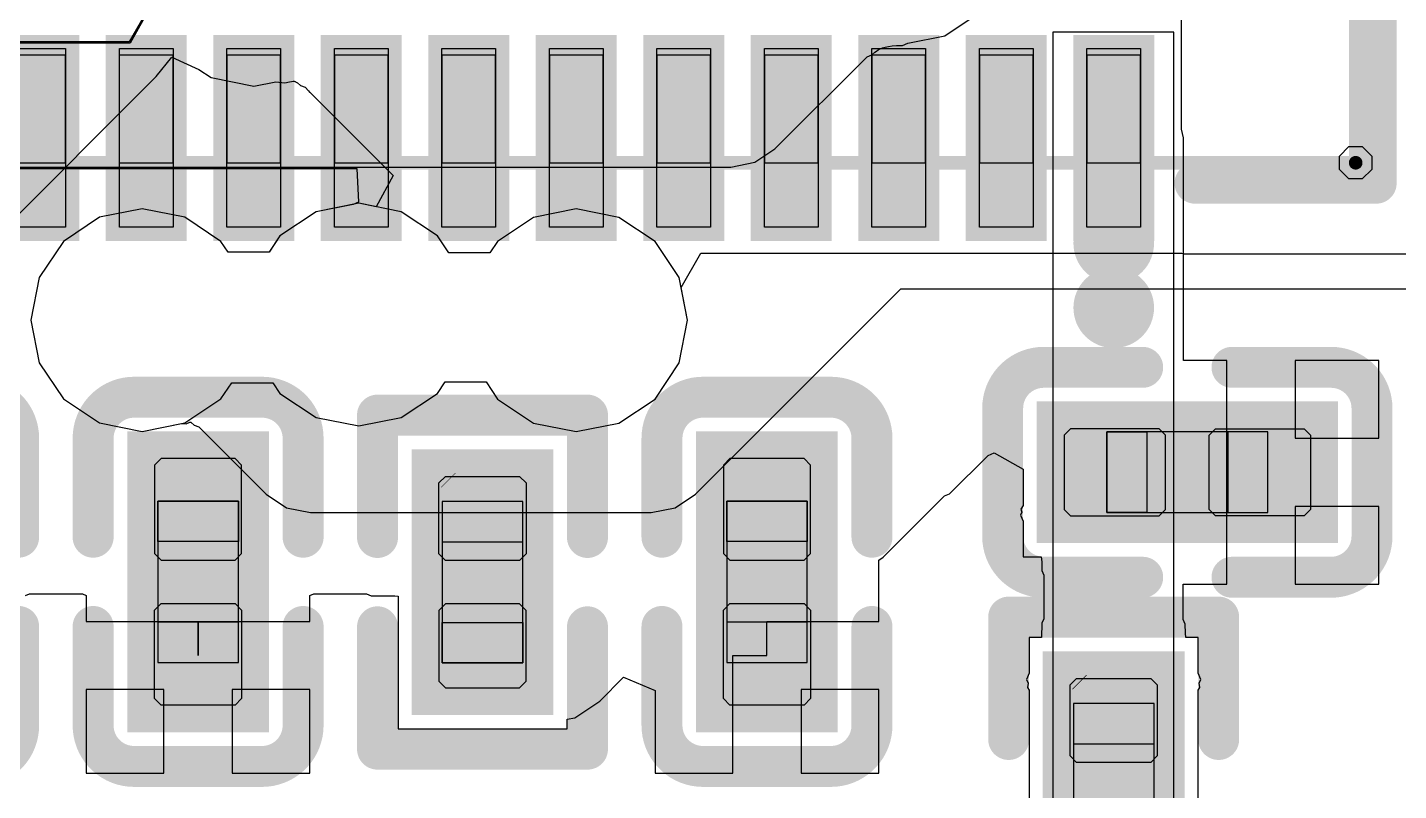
# Model space of a CAD drawing. Header units: millimetres. Extents: x 0 to 11.7, y 0 to 8.3.
# Drawn here: x 5.3992 to 5.6, y 2.8151 to 2.927 of the extents above; entities that cross this region are included whole.
import ezdxf

# ---------------------------------------------------------------- set-up
doc = ezdxf.new("R2010")
doc.units = ezdxf.units.MM
doc.header["$MEASUREMENT"] = 0
for name, color, linetype in [('BottomLayer', 5, 'Continuous'), ('BottomOverlay', 54, 'Continuous'), ('BottomPaste', 16, 'Continuous'), ('BottomSolder', 6, 'Continuous'), ('ConnectLayer', 7, 'Continuous'), ('Mechanical15', 56, 'Continuous'), ('Mechanical4', 56, 'Continuous'), ('Mechanical5', 56, 'Continuous'), ('Mechanical6', 56, 'Continuous')]:
    doc.layers.add(name, color=color, linetype=linetype)

# ---------------------------------------------------------------- blocks, each defined once
blk = doc.blocks.new('C0201_B_12')
at = {"layer": 'BottomLayer'}
for points in [[(-0.0182, -0.00569), (-0.00369, -0.00569), (-0.0182, 0.00707), (-0.00369, 0.00707)], [(0.00339, -0.00569), (0.0179, -0.00569), (0.00339, 0.00707), (0.0179, 0.00707)]]:
    blk.add_solid(points, dxfattribs=at)
at = {"layer": 'BottomOverlay', "const_width": 0.006}
for points in [[(-0.0272, 0.01007, -0.414214), (-0.0212, 0.01607)], [(0.0209, 0.01607, -0.414214), (0.0269, 0.01007)], [(-0.0212, -0.01469, -0.414214), (-0.0272, -0.00869)], [(0.0269, -0.00869, -0.414214), (0.0209, -0.01469)]]:
    blk.add_lwpolyline(points, format="xyb", dxfattribs=at)
for points in [[(-0.00669, 0.01607), (-0.0212, 0.01607)], [(0.0209, 0.01607), (0.00639, 0.01607)], [(-0.0272, -0.00869), (-0.0272, 0.01007)], [(0.0269, -0.00869), (0.0269, 0.01007)], [(-0.00669, -0.01469), (-0.0212, -0.01469)], [(0.0209, -0.01469), (0.00639, -0.01469)]]:
    blk.add_lwpolyline(points, dxfattribs=at)
at = {"layer": 'BottomOverlay', "const_width": 0.003}
for points in [[(-0.0227, 0.01607, 1), (-0.0197, 0.01607, 1)], [(-0.0227, 0.01607, 1), (-0.0197, 0.01607, 1)], [(-0.00819, 0.01607, 1), (-0.00519, 0.01607, 1)], [(0.00489, 0.01607, 1), (0.00789, 0.01607, 1)], [(0.0194, 0.01607, 1), (0.0224, 0.01607, 1)], [(0.0194, 0.01607, 1), (0.0224, 0.01607, 1)], [(-0.0287, 0.01007, 1), (-0.0257, 0.01007, 1)], [(-0.0287, 0.01007, 1), (-0.0257, 0.01007, 1)], [(0.0254, 0.01007, 1), (0.0284, 0.01007, 1)], [(0.0254, 0.01007, 1), (0.0284, 0.01007, 1)], [(-0.0287, -0.00869, 1), (-0.0257, -0.00869, 1)], [(-0.0287, -0.00869, 1), (-0.0257, -0.00869, 1)], [(0.0254, -0.00869, 1), (0.0284, -0.00869, 1)], [(0.0254, -0.00869, 1), (0.0284, -0.00869, 1)], [(-0.0227, -0.01469, 1), (-0.0197, -0.01469, 1)], [(-0.0227, -0.01469, 1), (-0.0197, -0.01469, 1)], [(-0.00819, -0.01469, 1), (-0.00519, -0.01469, 1)], [(0.00489, -0.01469, 1), (0.00789, -0.01469, 1)], [(0.0194, -0.01469, 1), (0.0224, -0.01469, 1)], [(0.0194, -0.01469, 1), (0.0224, -0.01469, 1)]]:
    blk.add_lwpolyline(points, format="xyb", close=True, dxfattribs=at)
at = {"layer": 'BottomPaste'}
for p, q in [((-0.01725, 0.00707), (-0.0182, 0.00612)), ((-0.0182, 0.00612), (-0.0182, -0.00474)), ((-0.00428, 0.00707), (-0.01725, 0.00707)), ((-0.00334, 0.00612), (-0.00428, 0.00707)), ((-0.00334, -0.00474), (-0.00334, 0.00612)), ((0.00304, 0.00612), (0.00398, 0.00707)), ((0.00304, -0.00474), (0.00304, 0.00612)), ((0.00398, 0.00707), (0.01695, 0.00707)), ((0.01695, 0.00707), (0.0179, 0.00612)), ((0.0179, 0.00612), (0.0179, -0.00474)), ((-0.0182, -0.00474), (-0.01725, -0.00569)), ((-0.01725, -0.00569), (-0.00428, -0.00569)), ((-0.00428, -0.00569), (-0.00334, -0.00474)), ((0.00398, -0.00569), (0.00304, -0.00474)), ((0.01695, -0.00569), (0.00398, -0.00569)), ((0.0179, -0.00474), (0.01695, -0.00569))]:
    blk.add_line(p, q, dxfattribs=at)
for points in [[(-0.0182, -0.00569), (-0.00369, -0.00569), (-0.0182, 0.00707), (-0.00369, 0.00707)], [(0.00339, -0.00569), (0.0179, -0.00569), (0.00339, 0.00707), (0.0179, 0.00707)]]:
    blk.add_solid(points, dxfattribs=at)
at = {"layer": 'BottomSolder'}
for points in [[(-0.0222, -0.00969), (0.00031, -0.00969), (-0.0222, 0.01107), (0.00031, 0.01107)], [(-0.00061, -0.00969), (0.0219, -0.00969), (-0.00061, 0.01107), (0.0219, 0.01107)]]:
    blk.add_solid(points, dxfattribs=at)
at = {"layer": 'Mechanical4'}
for p, q in [((0.01166, 0.0066), (-0.01196, 0.0066)), ((-0.01196, 0.0066), (-0.01196, -0.00521)), ((0.01166, -0.00521), (0.01166, 0.0066)), ((-0.01196, -0.00521), (0.01166, -0.00521))]:
    blk.add_line(p, q, dxfattribs=at)
at = {"layer": 'Mechanical5'}
for p, q in [((-0.01196, -0.00521), (-0.01196, 0.0066)), ((-0.01196, 0.0066), (-0.00606, 0.0066)), ((-0.00606, 0.0066), (-0.00606, -0.00521)), ((0.01166, 0.0066), (0.00576, 0.0066)), ((0.00576, 0.0066), (0.00576, -0.00521)), ((0.01166, -0.00521), (0.01166, 0.0066)), ((-0.00606, -0.00521), (-0.01196, -0.00521)), ((0.00576, -0.00521), (0.01166, -0.00521))]:
    blk.add_line(p, q, dxfattribs=at)
blk = doc.blocks.new('C0201_B_13')
at = {"layer": 'BottomLayer'}
for points in [[(-0.0182, -0.00569), (-0.00369, -0.00569), (-0.0182, 0.00707), (-0.00369, 0.00707)], [(0.00339, -0.00569), (0.0179, -0.00569), (0.00339, 0.00707), (0.0179, 0.00707)]]:
    blk.add_solid(points, dxfattribs=at)
at = {"layer": 'BottomOverlay', "const_width": 0.006}
for points in [[(-0.0272, 0.01007, -0.414214), (-0.0212, 0.01607)], [(0.0209, 0.01607, -0.414214), (0.0269, 0.01007)], [(-0.0212, -0.01469, -0.414214), (-0.0272, -0.00869)], [(0.0269, -0.00869, -0.414214), (0.0209, -0.01469)]]:
    blk.add_lwpolyline(points, format="xyb", dxfattribs=at)
for points in [[(-0.00669, 0.01607), (-0.0212, 0.01607)], [(0.0209, 0.01607), (0.00639, 0.01607)], [(-0.0272, -0.00869), (-0.0272, 0.01007)], [(0.0269, -0.00869), (0.0269, 0.01007)], [(-0.00669, -0.01469), (-0.0212, -0.01469)], [(0.0209, -0.01469), (0.00639, -0.01469)]]:
    blk.add_lwpolyline(points, dxfattribs=at)
at = {"layer": 'BottomOverlay', "const_width": 0.003}
for points in [[(-0.0227, 0.01607, 1), (-0.0197, 0.01607, 1)], [(-0.0227, 0.01607, 1), (-0.0197, 0.01607, 1)], [(-0.00819, 0.01607, 1), (-0.00519, 0.01607, 1)], [(0.00489, 0.01607, 1), (0.00789, 0.01607, 1)], [(0.0194, 0.01607, 1), (0.0224, 0.01607, 1)], [(0.0194, 0.01607, 1), (0.0224, 0.01607, 1)], [(-0.0287, 0.01007, 1), (-0.0257, 0.01007, 1)], [(-0.0287, 0.01007, 1), (-0.0257, 0.01007, 1)], [(0.0254, 0.01007, 1), (0.0284, 0.01007, 1)], [(0.0254, 0.01007, 1), (0.0284, 0.01007, 1)], [(-0.0287, -0.00869, 1), (-0.0257, -0.00869, 1)], [(-0.0287, -0.00869, 1), (-0.0257, -0.00869, 1)], [(0.0254, -0.00869, 1), (0.0284, -0.00869, 1)], [(0.0254, -0.00869, 1), (0.0284, -0.00869, 1)], [(-0.0227, -0.01469, 1), (-0.0197, -0.01469, 1)], [(-0.0227, -0.01469, 1), (-0.0197, -0.01469, 1)], [(-0.00819, -0.01469, 1), (-0.00519, -0.01469, 1)], [(0.00489, -0.01469, 1), (0.00789, -0.01469, 1)], [(0.0194, -0.01469, 1), (0.0224, -0.01469, 1)], [(0.0194, -0.01469, 1), (0.0224, -0.01469, 1)]]:
    blk.add_lwpolyline(points, format="xyb", close=True, dxfattribs=at)
at = {"layer": 'BottomPaste'}
for p, q in [((-0.01725, 0.00707), (-0.0182, 0.00612)), ((-0.0182, 0.00612), (-0.0182, -0.00474)), ((-0.00428, 0.00707), (-0.01725, 0.00707)), ((-0.00334, 0.00612), (-0.00428, 0.00707)), ((-0.00334, -0.00474), (-0.00334, 0.00612)), ((0.00304, 0.00612), (0.00398, 0.00707)), ((0.00304, -0.00474), (0.00304, 0.00612)), ((0.00398, 0.00707), (0.01695, 0.00707)), ((0.01695, 0.00707), (0.0179, 0.00612)), ((0.0179, 0.00612), (0.0179, -0.00474)), ((-0.0182, -0.00474), (-0.01725, -0.00569)), ((-0.01725, -0.00569), (-0.00428, -0.00569)), ((-0.00428, -0.00569), (-0.00334, -0.00474)), ((0.00398, -0.00569), (0.00304, -0.00474)), ((0.01695, -0.00569), (0.00398, -0.00569)), ((0.0179, -0.00474), (0.01695, -0.00569))]:
    blk.add_line(p, q, dxfattribs=at)
for points in [[(-0.0182, -0.00569), (-0.00369, -0.00569), (-0.0182, 0.00707), (-0.00369, 0.00707)], [(0.00339, -0.00569), (0.0179, -0.00569), (0.00339, 0.00707), (0.0179, 0.00707)]]:
    blk.add_solid(points, dxfattribs=at)
at = {"layer": 'BottomSolder'}
for points in [[(-0.0222, -0.00969), (0.00031, -0.00969), (-0.0222, 0.01107), (0.00031, 0.01107)], [(-0.00061, -0.00969), (0.0219, -0.00969), (-0.00061, 0.01107), (0.0219, 0.01107)]]:
    blk.add_solid(points, dxfattribs=at)
at = {"layer": 'Mechanical4'}
for p, q in [((0.01166, 0.0066), (-0.01196, 0.0066)), ((-0.01196, 0.0066), (-0.01196, -0.00521)), ((0.01166, -0.00521), (0.01166, 0.0066)), ((-0.01196, -0.00521), (0.01166, -0.00521))]:
    blk.add_line(p, q, dxfattribs=at)
at = {"layer": 'Mechanical5'}
for p, q in [((-0.01196, -0.00521), (-0.01196, 0.0066)), ((-0.01196, 0.0066), (-0.00606, 0.0066)), ((-0.00606, 0.0066), (-0.00606, -0.00521)), ((0.01166, 0.0066), (0.00576, 0.0066)), ((0.00576, 0.0066), (0.00576, -0.00521)), ((0.01166, -0.00521), (0.01166, 0.0066)), ((-0.00606, -0.00521), (-0.01196, -0.00521)), ((0.00576, -0.00521), (0.01166, -0.00521))]:
    blk.add_line(p, q, dxfattribs=at)
blk = doc.blocks.new('C0201_B_14')
at = {"layer": 'BottomLayer'}
for points in [[(-0.0182, -0.00569), (-0.00369, -0.00569), (-0.0182, 0.00707), (-0.00369, 0.00707)], [(0.00339, -0.00569), (0.0179, -0.00569), (0.00339, 0.00707), (0.0179, 0.00707)]]:
    blk.add_solid(points, dxfattribs=at)
at = {"layer": 'BottomOverlay', "const_width": 0.006}
for points in [[(-0.0272, 0.01007, -0.414214), (-0.0212, 0.01607)], [(0.0209, 0.01607, -0.414214), (0.0269, 0.01007)], [(-0.0212, -0.01469, -0.414214), (-0.0272, -0.00869)], [(0.0269, -0.00869, -0.414214), (0.0209, -0.01469)]]:
    blk.add_lwpolyline(points, format="xyb", dxfattribs=at)
for points in [[(-0.00669, 0.01607), (-0.0212, 0.01607)], [(0.0209, 0.01607), (0.00639, 0.01607)], [(-0.0272, -0.00869), (-0.0272, 0.01007)], [(0.0269, -0.00869), (0.0269, 0.01007)], [(-0.00669, -0.01469), (-0.0212, -0.01469)], [(0.0209, -0.01469), (0.00639, -0.01469)]]:
    blk.add_lwpolyline(points, dxfattribs=at)
at = {"layer": 'BottomOverlay', "const_width": 0.003}
for points in [[(-0.0227, 0.01607, 1), (-0.0197, 0.01607, 1)], [(-0.0227, 0.01607, 1), (-0.0197, 0.01607, 1)], [(-0.00819, 0.01607, 1), (-0.00519, 0.01607, 1)], [(0.00489, 0.01607, 1), (0.00789, 0.01607, 1)], [(0.0194, 0.01607, 1), (0.0224, 0.01607, 1)], [(0.0194, 0.01607, 1), (0.0224, 0.01607, 1)], [(-0.0287, 0.01007, 1), (-0.0257, 0.01007, 1)], [(-0.0287, 0.01007, 1), (-0.0257, 0.01007, 1)], [(0.0254, 0.01007, 1), (0.0284, 0.01007, 1)], [(0.0254, 0.01007, 1), (0.0284, 0.01007, 1)], [(-0.0287, -0.00869, 1), (-0.0257, -0.00869, 1)], [(-0.0287, -0.00869, 1), (-0.0257, -0.00869, 1)], [(0.0254, -0.00869, 1), (0.0284, -0.00869, 1)], [(0.0254, -0.00869, 1), (0.0284, -0.00869, 1)], [(-0.0227, -0.01469, 1), (-0.0197, -0.01469, 1)], [(-0.0227, -0.01469, 1), (-0.0197, -0.01469, 1)], [(-0.00819, -0.01469, 1), (-0.00519, -0.01469, 1)], [(0.00489, -0.01469, 1), (0.00789, -0.01469, 1)], [(0.0194, -0.01469, 1), (0.0224, -0.01469, 1)], [(0.0194, -0.01469, 1), (0.0224, -0.01469, 1)]]:
    blk.add_lwpolyline(points, format="xyb", close=True, dxfattribs=at)
at = {"layer": 'BottomPaste'}
for p, q in [((-0.01725, 0.00707), (-0.0182, 0.00612)), ((-0.0182, 0.00612), (-0.0182, -0.00474)), ((-0.00428, 0.00707), (-0.01725, 0.00707)), ((-0.00334, 0.00612), (-0.00428, 0.00707)), ((-0.00334, -0.00474), (-0.00334, 0.00612)), ((0.00304, 0.00612), (0.00398, 0.00707)), ((0.00304, -0.00474), (0.00304, 0.00612)), ((0.00398, 0.00707), (0.01695, 0.00707)), ((0.01695, 0.00707), (0.0179, 0.00612)), ((0.0179, 0.00612), (0.0179, -0.00474)), ((-0.0182, -0.00474), (-0.01725, -0.00569)), ((-0.01725, -0.00569), (-0.00428, -0.00569)), ((-0.00428, -0.00569), (-0.00334, -0.00474)), ((0.00398, -0.00569), (0.00304, -0.00474)), ((0.01695, -0.00569), (0.00398, -0.00569)), ((0.0179, -0.00474), (0.01695, -0.00569))]:
    blk.add_line(p, q, dxfattribs=at)
for points in [[(-0.0182, -0.00569), (-0.00369, -0.00569), (-0.0182, 0.00707), (-0.00369, 0.00707)], [(0.00339, -0.00569), (0.0179, -0.00569), (0.00339, 0.00707), (0.0179, 0.00707)]]:
    blk.add_solid(points, dxfattribs=at)
at = {"layer": 'BottomSolder'}
for points in [[(-0.0222, -0.00969), (0.00031, -0.00969), (-0.0222, 0.01107), (0.00031, 0.01107)], [(-0.00061, -0.00969), (0.0219, -0.00969), (-0.00061, 0.01107), (0.0219, 0.01107)]]:
    blk.add_solid(points, dxfattribs=at)
at = {"layer": 'Mechanical4'}
for p, q in [((0.01166, 0.0066), (-0.01196, 0.0066)), ((-0.01196, 0.0066), (-0.01196, -0.00521)), ((0.01166, -0.00521), (0.01166, 0.0066)), ((-0.01196, -0.00521), (0.01166, -0.00521))]:
    blk.add_line(p, q, dxfattribs=at)
at = {"layer": 'Mechanical5'}
for p, q in [((-0.01196, -0.00521), (-0.01196, 0.0066)), ((-0.01196, 0.0066), (-0.00606, 0.0066)), ((-0.00606, 0.0066), (-0.00606, -0.00521)), ((0.01166, 0.0066), (0.00576, 0.0066)), ((0.00576, 0.0066), (0.00576, -0.00521)), ((0.01166, -0.00521), (0.01166, 0.0066)), ((-0.00606, -0.00521), (-0.01196, -0.00521)), ((0.00576, -0.00521), (0.01166, -0.00521))]:
    blk.add_line(p, q, dxfattribs=at)
blk = doc.blocks.new('R0201_B_34')
at = {"layer": 'BottomLayer'}
for points in [[(-0.01477, -0.00638), (-0.00284, -0.00638), (-0.01477, 0.00638), (-0.00284, 0.00638)], [(0.00425, -0.00638), (0.01618, -0.00638), (0.00425, 0.00638), (0.01618, 0.00638)]]:
    blk.add_solid(points, dxfattribs=at)
at = {"layer": 'BottomOverlay', "const_width": 0.006}
for points in [[(-0.02377, 0.01538), (-0.00584, 0.01538)], [(-0.02377, 0.01538), (-0.02377, -0.01538)], [(0.00725, 0.01538), (0.02518, 0.01538)], [(0.02518, 0.01538), (0.02518, -0.01538)], [(-0.02377, -0.01538), (-0.00584, -0.01538)], [(0.00725, -0.01538), (0.02518, -0.01538)]]:
    blk.add_lwpolyline(points, dxfattribs=at)
at = {"layer": 'BottomOverlay', "const_width": 0.003}
for points in [[(-0.02527, 0.01538, 1), (-0.02227, 0.01538, 1)], [(-0.02527, 0.01538, 1), (-0.02227, 0.01538, 1)], [(-0.00734, 0.01538, 1), (-0.00434, 0.01538, 1)], [(0.00575, 0.01538, 1), (0.00875, 0.01538, 1)], [(0.02368, 0.01538, 1), (0.02668, 0.01538, 1)], [(0.02368, 0.01538, 1), (0.02668, 0.01538, 1)], [(-0.02527, -0.01538, 1), (-0.02227, -0.01538, 1)], [(-0.02527, -0.01538, 1), (-0.02227, -0.01538, 1)], [(-0.00734, -0.01538, 1), (-0.00434, -0.01538, 1)], [(0.00575, -0.01538, 1), (0.00875, -0.01538, 1)], [(0.02368, -0.01538, 1), (0.02668, -0.01538, 1)], [(0.02368, -0.01538, 1), (0.02668, -0.01538, 1)]]:
    blk.add_lwpolyline(points, format="xyb", close=True, dxfattribs=at)
at = {"layer": 'BottomPaste'}
for p, q in [((-0.01383, 0.00638), (-0.01477, 0.00543)), ((-0.00343, 0.00638), (-0.01383, 0.00638)), ((-0.00248, 0.00543), (-0.00343, 0.00638)), ((0.00389, 0.00543), (0.00484, 0.00638)), ((0.00484, 0.00638), (0.01524, 0.00638)), ((0.01524, 0.00638), (0.01618, 0.00543)), ((-0.01477, 0.00543), (-0.01477, -0.00543)), ((-0.00248, -0.00543), (-0.00248, 0.00543)), ((0.00389, -0.00543), (0.00389, 0.00543)), ((0.01618, 0.00543), (0.01618, -0.00543)), ((-0.01477, -0.00543), (-0.01383, -0.00638)), ((-0.00343, -0.00638), (-0.00248, -0.00543)), ((0.00484, -0.00638), (0.00389, -0.00543)), ((0.01618, -0.00543), (0.01524, -0.00638)), ((-0.01383, -0.00638), (-0.00343, -0.00638)), ((0.01524, -0.00638), (0.00484, -0.00638))]:
    blk.add_line(p, q, dxfattribs=at)
for points in [[(-0.01477, -0.00638), (-0.00284, -0.00638), (-0.01477, 0.00638), (-0.00284, 0.00638)], [(0.00425, -0.00638), (0.01618, -0.00638), (0.00425, 0.00638), (0.01618, 0.00638)]]:
    blk.add_solid(points, dxfattribs=at)
at = {"layer": 'BottomSolder'}
for points in [[(-0.01877, -0.01038), (0.00116, -0.01038), (-0.01877, 0.01038), (0.00116, 0.01038)], [(0.00025, -0.01038), (0.02018, -0.01038), (0.00025, 0.01038), (0.02018, 0.01038)]]:
    blk.add_solid(points, dxfattribs=at)
at = {"layer": 'Mechanical15', "const_width": 0.0001}
blk.add_lwpolyline([(0.01465, 0.006), (0.01665, 0.004)], dxfattribs=at)
at = {"layer": 'Mechanical15', "const_width": 0.00005}
for points in [[(0.01462, 0.006, 1), (0.01467, 0.006, 1)], [(0.01662, 0.004, 1), (0.01667, 0.004, 1)]]:
    blk.add_lwpolyline(points, format="xyb", close=True, dxfattribs=at)
at = {"layer": 'Mechanical4'}
for p, q in [((0.01252, 0.0059), (-0.01111, 0.0059)), ((-0.01111, 0.0059), (-0.01111, -0.00591)), ((0.01252, -0.00591), (0.01252, 0.0059)), ((-0.01111, -0.00591), (0.01252, -0.00591))]:
    blk.add_line(p, q, dxfattribs=at)
at = {"layer": 'Mechanical5'}
for p, q in [((-0.01111, -0.00591), (-0.01111, 0.0059)), ((-0.01111, 0.0059), (-0.0052, 0.0059)), ((-0.0052, 0.0059), (-0.0052, -0.00591)), ((0.01252, 0.0059), (0.00661, 0.0059)), ((0.00661, 0.0059), (0.00661, -0.00591)), ((0.01252, -0.00591), (0.01252, 0.0059)), ((-0.0052, -0.00591), (-0.01111, -0.00591)), ((0.00661, -0.00591), (0.01252, -0.00591))]:
    blk.add_line(p, q, dxfattribs=at)
blk = doc.blocks.new('R0201_B_41')
at = {"layer": 'BottomLayer'}
for points in [[(-0.01477, -0.00638), (-0.00284, -0.00638), (-0.01477, 0.00638), (-0.00284, 0.00638)], [(0.00425, -0.00638), (0.01618, -0.00638), (0.00425, 0.00638), (0.01618, 0.00638)]]:
    blk.add_solid(points, dxfattribs=at)
at = {"layer": 'BottomOverlay', "const_width": 0.006}
for points in [[(-0.02377, 0.01538), (-0.00584, 0.01538)], [(-0.02377, 0.01538), (-0.02377, -0.01538)], [(0.00725, 0.01538), (0.02518, 0.01538)], [(0.02518, 0.01538), (0.02518, -0.01538)], [(-0.02377, -0.01538), (-0.00584, -0.01538)], [(0.00725, -0.01538), (0.02518, -0.01538)]]:
    blk.add_lwpolyline(points, dxfattribs=at)
at = {"layer": 'BottomOverlay', "const_width": 0.003}
for points in [[(-0.02527, 0.01538, 1), (-0.02227, 0.01538, 1)], [(-0.02527, 0.01538, 1), (-0.02227, 0.01538, 1)], [(-0.00734, 0.01538, 1), (-0.00434, 0.01538, 1)], [(0.00575, 0.01538, 1), (0.00875, 0.01538, 1)], [(0.02368, 0.01538, 1), (0.02668, 0.01538, 1)], [(0.02368, 0.01538, 1), (0.02668, 0.01538, 1)], [(-0.02527, -0.01538, 1), (-0.02227, -0.01538, 1)], [(-0.02527, -0.01538, 1), (-0.02227, -0.01538, 1)], [(-0.00734, -0.01538, 1), (-0.00434, -0.01538, 1)], [(0.00575, -0.01538, 1), (0.00875, -0.01538, 1)], [(0.02368, -0.01538, 1), (0.02668, -0.01538, 1)], [(0.02368, -0.01538, 1), (0.02668, -0.01538, 1)]]:
    blk.add_lwpolyline(points, format="xyb", close=True, dxfattribs=at)
at = {"layer": 'BottomPaste'}
for p, q in [((-0.01383, 0.00638), (-0.01477, 0.00543)), ((-0.00343, 0.00638), (-0.01383, 0.00638)), ((-0.00248, 0.00543), (-0.00343, 0.00638)), ((0.00389, 0.00543), (0.00484, 0.00638)), ((0.00484, 0.00638), (0.01524, 0.00638)), ((0.01524, 0.00638), (0.01618, 0.00543)), ((-0.01477, 0.00543), (-0.01477, -0.00543)), ((-0.00248, -0.00543), (-0.00248, 0.00543)), ((0.00389, -0.00543), (0.00389, 0.00543)), ((0.01618, 0.00543), (0.01618, -0.00543)), ((-0.01477, -0.00543), (-0.01383, -0.00638)), ((-0.00343, -0.00638), (-0.00248, -0.00543)), ((0.00484, -0.00638), (0.00389, -0.00543)), ((0.01618, -0.00543), (0.01524, -0.00638)), ((-0.01383, -0.00638), (-0.00343, -0.00638)), ((0.01524, -0.00638), (0.00484, -0.00638))]:
    blk.add_line(p, q, dxfattribs=at)
for points in [[(-0.01477, -0.00638), (-0.00284, -0.00638), (-0.01477, 0.00638), (-0.00284, 0.00638)], [(0.00425, -0.00638), (0.01618, -0.00638), (0.00425, 0.00638), (0.01618, 0.00638)]]:
    blk.add_solid(points, dxfattribs=at)
at = {"layer": 'BottomSolder'}
for points in [[(-0.01877, -0.01038), (0.00116, -0.01038), (-0.01877, 0.01038), (0.00116, 0.01038)], [(0.00025, -0.01038), (0.02018, -0.01038), (0.00025, 0.01038), (0.02018, 0.01038)]]:
    blk.add_solid(points, dxfattribs=at)
at = {"layer": 'Mechanical15', "const_width": 0.0001}
blk.add_lwpolyline([(0.01465, 0.006), (0.01665, 0.004)], dxfattribs=at)
at = {"layer": 'Mechanical15', "const_width": 0.00005}
for points in [[(0.01462, 0.006, 1), (0.01467, 0.006, 1)], [(0.01662, 0.004, 1), (0.01667, 0.004, 1)]]:
    blk.add_lwpolyline(points, format="xyb", close=True, dxfattribs=at)
at = {"layer": 'Mechanical4'}
for p, q in [((0.01252, 0.0059), (-0.01111, 0.0059)), ((-0.01111, 0.0059), (-0.01111, -0.00591)), ((0.01252, -0.00591), (0.01252, 0.0059)), ((-0.01111, -0.00591), (0.01252, -0.00591))]:
    blk.add_line(p, q, dxfattribs=at)
at = {"layer": 'Mechanical5'}
for p, q in [((-0.01111, -0.00591), (-0.01111, 0.0059)), ((-0.01111, 0.0059), (-0.0052, 0.0059)), ((-0.0052, 0.0059), (-0.0052, -0.00591)), ((0.01252, 0.0059), (0.00661, 0.0059)), ((0.00661, 0.0059), (0.00661, -0.00591)), ((0.01252, -0.00591), (0.01252, 0.0059)), ((-0.0052, -0.00591), (-0.01111, -0.00591)), ((0.00661, -0.00591), (0.01252, -0.00591))]:
    blk.add_line(p, q, dxfattribs=at)
blk = doc.blocks.new('QFN_56_L7_0_W7_0_P0_40_TL_EP4_0_B_58')
at = {"layer": 'BottomLayer'}
for points in [[(-0.14422, 0.0475), (-0.11804, 0.0475), (-0.14422, 0.05537), (-0.11804, 0.05537)], [(-0.14422, 0.03175), (-0.11804, 0.03175), (-0.14422, 0.03962), (-0.11804, 0.03962)], [(-0.14422, 0.016), (-0.11804, 0.016), (-0.14422, 0.02387), (-0.11804, 0.02387)], [(-0.14422, 0.00026), (-0.11804, 0.00026), (-0.14422, 0.00813), (-0.11804, 0.00813)], [(-0.14422, -0.01549), (-0.11804, -0.01549), (-0.14422, -0.00762), (-0.11804, -0.00762)], [(-0.14422, -0.03124), (-0.11804, -0.03124), (-0.14422, -0.02337), (-0.11804, -0.02337)], [(-0.14422, -0.04699), (-0.11804, -0.04699), (-0.14422, -0.03912), (-0.11804, -0.03912)], [(-0.14422, -0.06274), (-0.11804, -0.06274), (-0.14422, -0.05487), (-0.11804, -0.05487)], [(-0.14422, -0.07848), (-0.11804, -0.07848), (-0.14422, -0.07061), (-0.11804, -0.07061)], [(-0.14422, -0.09423), (-0.11804, -0.09423), (-0.14422, -0.08636), (-0.11804, -0.08636)], [(-0.14422, -0.10998), (-0.11804, -0.10998), (-0.14422, -0.10211), (-0.11804, -0.10211)]]:
    blk.add_solid(points, dxfattribs=at)
at = {"layer": 'BottomOverlay'}
for points, const_width in [([(-0.15307, -0.10604, 1), (-0.15897, -0.10604, 1)], 0.00591), ([(-0.16045, -0.10604, 1), (-0.1575, -0.10604, 1)], 0.00295), ([(-0.15455, -0.10604, 1), (-0.1516, -0.10604, 1)], 0.00295), ([(-0.13927, -0.11795, 1), (-0.13627, -0.11795, 1)], 0.003), ([(-0.13927, -0.14448, 1), (-0.13627, -0.14448, 1)], 0.003), ([(-0.13927, -0.14448, 1), (-0.13627, -0.14448, 1)], 0.003)]:
    blk.add_lwpolyline(points, format="xyb", close=True, dxfattribs=dict(at, const_width=const_width))
at = {"layer": 'BottomOverlay', "const_width": 0.006}
for points in [[(-0.13777, -0.11795), (-0.13777, -0.14448)], [(-0.13777, -0.14448), (-0.11125, -0.14448)]]:
    blk.add_lwpolyline(points, dxfattribs=at)
at = {"layer": 'BottomPaste'}
for p, q in [((-0.14422, 0.0475), (-0.14422, 0.05537)), ((-0.11804, 0.05537), (-0.11804, 0.0475)), ((-0.11804, 0.0475), (-0.14422, 0.0475)), ((-0.14422, 0.03175), (-0.14422, 0.03962)), ((-0.14422, 0.03962), (-0.11804, 0.03962)), ((-0.11804, 0.03962), (-0.11804, 0.03175)), ((-0.11804, 0.03175), (-0.14422, 0.03175)), ((-0.14422, 0.016), (-0.14422, 0.02387)), ((-0.14422, 0.02387), (-0.11804, 0.02387)), ((-0.11804, 0.02387), (-0.11804, 0.016)), ((-0.11804, 0.016), (-0.14422, 0.016)), ((-0.14422, 0.00026), (-0.14422, 0.00813)), ((-0.14422, 0.00813), (-0.11804, 0.00813)), ((-0.11804, 0.00813), (-0.11804, 0.00026)), ((-0.11804, 0.00026), (-0.14422, 0.00026)), ((-0.14422, -0.01549), (-0.14422, -0.00762)), ((-0.14422, -0.00762), (-0.11804, -0.00762)), ((-0.11804, -0.00762), (-0.11804, -0.01549)), ((-0.11804, -0.01549), (-0.14422, -0.01549)), ((-0.14422, -0.03124), (-0.14422, -0.02337)), ((-0.14422, -0.02337), (-0.11804, -0.02337)), ((-0.11804, -0.02337), (-0.11804, -0.03124)), ((-0.11804, -0.03124), (-0.14422, -0.03124)), ((-0.14422, -0.04699), (-0.14422, -0.03912)), ((-0.14422, -0.03912), (-0.11804, -0.03912)), ((-0.11804, -0.03912), (-0.11804, -0.04699)), ((-0.11804, -0.04699), (-0.14422, -0.04699)), ((-0.14422, -0.05487), (-0.11804, -0.05487)), ((-0.14422, -0.06274), (-0.14422, -0.05487)), ((-0.11804, -0.05487), (-0.11804, -0.06274)), ((-0.11804, -0.06274), (-0.14422, -0.06274)), ((-0.14422, -0.07848), (-0.14422, -0.07061)), ((-0.14422, -0.07061), (-0.11804, -0.07061)), ((-0.11804, -0.07061), (-0.11804, -0.07848)), ((-0.11804, -0.07848), (-0.14422, -0.07848)), ((-0.14422, -0.09423), (-0.14422, -0.08636)), ((-0.14422, -0.08636), (-0.11804, -0.08636)), ((-0.11804, -0.08636), (-0.11804, -0.09423)), ((-0.11804, -0.09423), (-0.14422, -0.09423)), ((-0.14422, -0.10998), (-0.14422, -0.10211)), ((-0.14422, -0.10211), (-0.11804, -0.10211)), ((-0.11804, -0.10211), (-0.11804, -0.10998)), ((-0.11804, -0.10998), (-0.14422, -0.10998))]:
    blk.add_line(p, q, dxfattribs=at)
at = {"layer": 'BottomSolder'}
for points in [[(-0.14622, 0.0455), (-0.11604, 0.0455), (-0.14622, 0.05737), (-0.11604, 0.05737)], [(-0.14622, 0.02975), (-0.11604, 0.02975), (-0.14622, 0.04162), (-0.11604, 0.04162)], [(-0.14622, 0.014), (-0.11604, 0.014), (-0.14622, 0.02587), (-0.11604, 0.02587)], [(-0.14622, -0.00174), (-0.11604, -0.00174), (-0.14622, 0.01013), (-0.11604, 0.01013)], [(-0.14622, -0.01749), (-0.11604, -0.01749), (-0.14622, -0.00562), (-0.11604, -0.00562)], [(-0.14622, -0.03324), (-0.11604, -0.03324), (-0.14622, -0.02137), (-0.11604, -0.02137)], [(-0.14622, -0.04899), (-0.11604, -0.04899), (-0.14622, -0.03712), (-0.11604, -0.03712)], [(-0.14622, -0.06474), (-0.11604, -0.06474), (-0.14622, -0.05287), (-0.11604, -0.05287)], [(-0.14622, -0.08048), (-0.11604, -0.08048), (-0.14622, -0.06861), (-0.11604, -0.06861)], [(-0.14622, -0.09623), (-0.11604, -0.09623), (-0.14622, -0.08436), (-0.11604, -0.08436)], [(-0.14622, -0.11198), (-0.11604, -0.11198), (-0.14622, -0.10011), (-0.11604, -0.10011)]]:
    blk.add_solid(points, dxfattribs=at)
at = {"layer": 'Mechanical15'}
for p, q in [((-0.13477, 0.05537), (-0.13477, 0.0475)), ((-0.11902, 0.0475), (-0.11902, 0.05537)), ((-0.13477, 0.0475), (-0.11902, 0.0475)), ((-0.13477, 0.03963), (-0.13477, 0.03175)), ((-0.11902, 0.03963), (-0.13477, 0.03963)), ((-0.11902, 0.03175), (-0.11902, 0.03963)), ((-0.13477, 0.03175), (-0.11902, 0.03175)), ((-0.13477, 0.02388), (-0.13477, 0.016)), ((-0.11902, 0.02388), (-0.13477, 0.02388)), ((-0.11902, 0.016), (-0.11902, 0.02388)), ((-0.13477, 0.016), (-0.11902, 0.016)), ((-0.13477, 0.00813), (-0.13477, 0.00026)), ((-0.11902, 0.00813), (-0.13477, 0.00813)), ((-0.11902, 0.00026), (-0.11902, 0.00813)), ((-0.13477, 0.00026), (-0.11902, 0.00026)), ((-0.13477, -0.00762), (-0.13477, -0.01549)), ((-0.11902, -0.00762), (-0.13477, -0.00762)), ((-0.11902, -0.01549), (-0.11902, -0.00762)), ((-0.13477, -0.01549), (-0.11902, -0.01549)), ((-0.13477, -0.02337), (-0.13477, -0.03124)), ((-0.11902, -0.02337), (-0.13477, -0.02337)), ((-0.11902, -0.03124), (-0.11902, -0.02337)), ((-0.13477, -0.03124), (-0.11902, -0.03124)), ((-0.13477, -0.03911), (-0.13477, -0.04699)), ((-0.11902, -0.03911), (-0.13477, -0.03911)), ((-0.11902, -0.04699), (-0.11902, -0.03911)), ((-0.13477, -0.04699), (-0.11902, -0.04699)), ((-0.13477, -0.05486), (-0.13477, -0.06274)), ((-0.11902, -0.05486), (-0.13477, -0.05486)), ((-0.11902, -0.06274), (-0.11902, -0.05486)), ((-0.13477, -0.06274), (-0.11902, -0.06274)), ((-0.13477, -0.07061), (-0.13477, -0.07848)), ((-0.11902, -0.07061), (-0.13477, -0.07061)), ((-0.11902, -0.07848), (-0.11902, -0.07061)), ((-0.13477, -0.07848), (-0.11902, -0.07848)), ((-0.13477, -0.08636), (-0.13477, -0.09423)), ((-0.11902, -0.08636), (-0.13477, -0.08636)), ((-0.11902, -0.09423), (-0.11902, -0.08636)), ((-0.13477, -0.09423), (-0.11902, -0.09423)), ((-0.13477, -0.10211), (-0.13477, -0.10998)), ((-0.11902, -0.10211), (-0.13477, -0.10211)), ((-0.11902, -0.10998), (-0.11902, -0.10211)), ((-0.13477, -0.10998), (-0.11902, -0.10998)), ((-0.13713, -0.1405), (-0.13575, -0.13911)), ((-0.13713, -0.14148), (-0.13713, -0.1405)), ((-0.13575, -0.13911), (-0.13379, -0.13911)), ((-0.13379, -0.13911), (-0.13241, -0.1405)), ((-0.13241, -0.1405), (-0.13241, -0.14148)), ((-0.13713, -0.14245), (-0.13713, -0.14148)), ((-0.13575, -0.14384), (-0.13713, -0.14245)), ((-0.13241, -0.14245), (-0.13379, -0.14384)), ((-0.13241, -0.14148), (-0.13241, -0.14148)), ((-0.13241, -0.14148), (-0.13241, -0.14245)), ((-0.13379, -0.14384), (-0.13575, -0.14384))]:
    blk.add_line(p, q, dxfattribs=at)
at = {"layer": 'Mechanical15', "const_width": 0.002}
for points in [[(-0.13477, 0.13411), (-0.13477, -0.14148)], [(-0.13477, -0.14148), (0.14082, -0.14148)]]:
    blk.add_lwpolyline(points, dxfattribs=at)
at = {"layer": 'Mechanical15', "const_width": 0.001}
blk.add_lwpolyline([(-0.13527, -0.14148, 1), (-0.13427, -0.14148, 1)], format="xyb", close=True, dxfattribs=at)
blk.add_lwpolyline([(-0.13527, -0.14148, 1), (-0.13427, -0.14148, 1)], format="xyb", close=True, dxfattribs=at)
at = {"layer": 'Mechanical6'}
for points, const_width in [([(-0.14363, -0.10604, 1), (-0.14953, -0.10604, 1)], 0.00591), ([(-0.15101, -0.10604, 1), (-0.14806, -0.10604, 1)], 0.00295), ([(-0.14511, -0.10604, 1), (-0.14216, -0.10604, 1)], 0.00295)]:
    blk.add_lwpolyline(points, format="xyb", close=True, dxfattribs=dict(at, const_width=const_width))
blk = doc.blocks.new('C0201_B_65')
at = {"layer": 'BottomLayer'}
for points in [[(-0.0182, -0.00569), (-0.00369, -0.00569), (-0.0182, 0.00707), (-0.00369, 0.00707)], [(0.00339, -0.00569), (0.0179, -0.00569), (0.00339, 0.00707), (0.0179, 0.00707)]]:
    blk.add_solid(points, dxfattribs=at)
at = {"layer": 'BottomOverlay', "const_width": 0.006}
for points in [[(-0.0272, 0.01007, -0.414214), (-0.0212, 0.01607)], [(0.0209, 0.01607, -0.414214), (0.0269, 0.01007)], [(-0.0212, -0.01469, -0.414214), (-0.0272, -0.00869)], [(0.0269, -0.00869, -0.414214), (0.0209, -0.01469)]]:
    blk.add_lwpolyline(points, format="xyb", dxfattribs=at)
for points in [[(-0.0212, 0.01607), (-0.00669, 0.01607)], [(0.00639, 0.01607), (0.0209, 0.01607)], [(-0.0272, -0.00869), (-0.0272, 0.01007)], [(0.0269, -0.00869), (0.0269, 0.01007)], [(-0.0212, -0.01469), (-0.00669, -0.01469)], [(0.00639, -0.01469), (0.0209, -0.01469)]]:
    blk.add_lwpolyline(points, dxfattribs=at)
at = {"layer": 'BottomOverlay', "const_width": 0.003}
for points in [[(-0.0227, 0.01607, 1), (-0.0197, 0.01607, 1)], [(-0.0227, 0.01607, 1), (-0.0197, 0.01607, 1)], [(-0.00819, 0.01607, 1), (-0.00519, 0.01607, 1)], [(0.00489, 0.01607, 1), (0.00789, 0.01607, 1)], [(0.0194, 0.01607, 1), (0.0224, 0.01607, 1)], [(0.0194, 0.01607, 1), (0.0224, 0.01607, 1)], [(-0.0287, 0.01007, 1), (-0.0257, 0.01007, 1)], [(-0.0287, 0.01007, 1), (-0.0257, 0.01007, 1)], [(0.0254, 0.01007, 1), (0.0284, 0.01007, 1)], [(0.0254, 0.01007, 1), (0.0284, 0.01007, 1)], [(-0.0287, -0.00869, 1), (-0.0257, -0.00869, 1)], [(-0.0287, -0.00869, 1), (-0.0257, -0.00869, 1)], [(0.0254, -0.00869, 1), (0.0284, -0.00869, 1)], [(0.0254, -0.00869, 1), (0.0284, -0.00869, 1)], [(-0.0227, -0.01469, 1), (-0.0197, -0.01469, 1)], [(-0.0227, -0.01469, 1), (-0.0197, -0.01469, 1)], [(-0.00819, -0.01469, 1), (-0.00519, -0.01469, 1)], [(0.00489, -0.01469, 1), (0.00789, -0.01469, 1)], [(0.0194, -0.01469, 1), (0.0224, -0.01469, 1)], [(0.0194, -0.01469, 1), (0.0224, -0.01469, 1)]]:
    blk.add_lwpolyline(points, format="xyb", close=True, dxfattribs=at)
at = {"layer": 'BottomPaste'}
for p, q in [((-0.01725, 0.00707), (-0.0182, 0.00612)), ((-0.0182, 0.00612), (-0.0182, -0.00474)), ((-0.00428, 0.00707), (-0.01725, 0.00707)), ((-0.00334, 0.00612), (-0.00428, 0.00707)), ((-0.00334, -0.00474), (-0.00334, 0.00612)), ((0.00304, 0.00612), (0.00398, 0.00707)), ((0.00304, -0.00474), (0.00304, 0.00612)), ((0.00398, 0.00707), (0.01695, 0.00707)), ((0.01695, 0.00707), (0.0179, 0.00612)), ((0.0179, 0.00612), (0.0179, -0.00474)), ((-0.0182, -0.00474), (-0.01725, -0.00569)), ((-0.01725, -0.00569), (-0.00428, -0.00569)), ((-0.00428, -0.00569), (-0.00334, -0.00474)), ((0.00398, -0.00569), (0.00304, -0.00474)), ((0.01695, -0.00569), (0.00398, -0.00569)), ((0.0179, -0.00474), (0.01695, -0.00569))]:
    blk.add_line(p, q, dxfattribs=at)
for points in [[(-0.0182, -0.00569), (-0.00369, -0.00569), (-0.0182, 0.00707), (-0.00369, 0.00707)], [(0.00339, -0.00569), (0.0179, -0.00569), (0.00339, 0.00707), (0.0179, 0.00707)]]:
    blk.add_solid(points, dxfattribs=at)
at = {"layer": 'BottomSolder'}
for points in [[(-0.0222, -0.00969), (0.00031, -0.00969), (-0.0222, 0.01107), (0.00031, 0.01107)], [(-0.00061, -0.00969), (0.0219, -0.00969), (-0.00061, 0.01107), (0.0219, 0.01107)]]:
    blk.add_solid(points, dxfattribs=at)
at = {"layer": 'Mechanical4'}
for p, q in [((0.01166, 0.0066), (-0.01196, 0.0066)), ((-0.01196, 0.0066), (-0.01196, -0.00521)), ((0.01166, -0.00521), (0.01166, 0.0066)), ((-0.01196, -0.00521), (0.01166, -0.00521))]:
    blk.add_line(p, q, dxfattribs=at)
at = {"layer": 'Mechanical5'}
for p, q in [((-0.01196, -0.00521), (-0.01196, 0.0066)), ((-0.01196, 0.0066), (-0.00606, 0.0066)), ((-0.00606, 0.0066), (-0.00606, -0.00521)), ((0.01166, 0.0066), (0.00576, 0.0066)), ((0.00576, 0.0066), (0.00576, -0.00521)), ((0.01166, -0.00521), (0.01166, 0.0066)), ((-0.00606, -0.00521), (-0.01196, -0.00521)), ((0.00576, -0.00521), (0.01166, -0.00521))]:
    blk.add_line(p, q, dxfattribs=at)

msp = doc.modelspace()

# ---------------------------------------------------------------- linework, layer by layer
at = {"layer": 'BottomLayer'}
for p, q in [((5.56711, 2.92627), (5.54941, 2.92627)), ((5.54941, 2.92627), (5.54941, 2.65988)), ((5.56711, 2.65988), (5.56711, 2.92627))]:
    msp.add_line(p, q, dxfattribs=at)
at = {"layer": 'ConnectLayer'}
for p, q in [((5.41698, 2.92985), (5.4141, 2.92485)), ((5.41702, 2.92965), (5.41423, 2.92465)), ((5.5336, 2.92575), (5.53889, 2.92929)), ((5.56826, 2.91206), (5.56826, 2.92985)), ((5.41423, 2.92465), (5.30875, 2.92465)), ((5.4141, 2.92485), (5.33415, 2.92485)), ((5.52738, 2.92433), (5.52815, 2.92467)), ((5.52815, 2.92467), (5.5336, 2.92575)), ((5.41806, 2.91975), (5.42036, 2.92259)), ((5.42036, 2.92259), (5.42431, 2.92079)), ((5.50869, 2.90918), (5.52218, 2.92267)), ((5.52218, 2.92267), (5.52287, 2.92292)), ((5.52287, 2.92292), (5.52331, 2.92332)), ((5.52331, 2.92332), (5.52355, 2.9235)), ((5.52355, 2.9235), (5.5238, 2.92366)), ((5.5238, 2.92366), (5.5241, 2.92381)), ((5.5241, 2.92381), (5.52444, 2.92395)), ((5.52444, 2.92395), (5.52484, 2.92407)), ((5.52484, 2.92407), (5.52531, 2.92418)), ((5.52531, 2.92418), (5.52586, 2.92426)), ((5.52586, 2.92426), (5.52649, 2.92431)), ((5.52649, 2.92431), (5.52738, 2.92433)), ((5.42431, 2.92079), (5.42609, 2.9196)), ((5.37269, 2.87438), (5.41806, 2.91975)), ((5.42609, 2.9196), (5.43234, 2.91836)), ((5.43234, 2.91836), (5.43559, 2.91901)), ((5.43559, 2.91901), (5.4369, 2.91883)), ((5.4369, 2.91883), (5.43758, 2.919)), ((5.43758, 2.919), (5.43789, 2.91905)), ((5.43789, 2.91905), (5.43811, 2.91907)), ((5.43811, 2.91907), (5.43826, 2.91906)), ((5.43826, 2.91906), (5.43834, 2.91905)), ((5.43834, 2.91905), (5.4384, 2.91903)), ((5.4384, 2.91903), (5.43847, 2.919)), ((5.43847, 2.919), (5.43857, 2.91894)), ((5.43857, 2.91894), (5.43873, 2.91883)), ((5.43873, 2.91883), (5.43917, 2.91843)), ((5.43917, 2.91843), (5.43985, 2.91819)), ((5.43985, 2.91819), (5.44036, 2.91768)), ((5.44036, 2.91768), (5.44052, 2.91749)), ((5.44052, 2.91749), (5.44055, 2.91748)), ((5.44055, 2.91748), (5.45276, 2.90528)), ((5.56852, 2.91076), (5.56826, 2.91206)), ((5.56852, 2.87815), (5.56852, 2.91076)), ((5.50572, 2.90719), (5.50869, 2.90918)), ((5.33719, 2.9065), (5.50221, 2.9065)), ((5.50221, 2.9065), (5.50572, 2.90719)), ((5.30495, 2.9063), (5.44743, 2.9063)), ((5.44743, 2.9063), (5.44768, 2.90137)), ((5.45276, 2.90528), (5.45029, 2.90067)), ((5.44771, 2.90119), (5.44146, 2.89994)), ((5.44771, 2.90119), (5.44146, 2.89994)), ((5.44691, 2.90103), (5.44146, 2.89994)), ((5.44768, 2.90137), (5.44691, 2.90103)), ((5.45029, 2.90067), (5.44771, 2.90119)), ((5.45395, 2.89994), (5.44771, 2.90119)), ((5.40976, 2.89914), (5.40447, 2.89561)), ((5.40976, 2.89914), (5.40447, 2.89561)), ((5.40976, 2.89914), (5.40447, 2.89561)), ((5.41601, 2.90039), (5.40976, 2.89914)), ((5.41601, 2.90039), (5.40976, 2.89914)), ((5.41601, 2.90039), (5.40976, 2.89914)), ((5.42225, 2.89914), (5.41601, 2.90039)), ((5.42225, 2.89914), (5.41601, 2.90039)), ((5.42225, 2.89914), (5.41601, 2.90039)), ((5.42754, 2.89561), (5.42225, 2.89914)), ((5.42754, 2.89561), (5.42225, 2.89914)), ((5.42754, 2.89561), (5.42225, 2.89914)), ((5.44146, 2.89994), (5.43617, 2.89641)), ((5.44146, 2.89994), (5.43617, 2.89641)), ((5.44146, 2.89994), (5.43617, 2.89641)), ((5.45924, 2.89641), (5.45395, 2.89994)), ((5.47334, 2.89912), (5.46804, 2.89558)), ((5.47958, 2.90036), (5.47334, 2.89912)), ((5.48582, 2.89912), (5.47958, 2.90036)), ((5.49112, 2.89558), (5.48582, 2.89912)), ((5.43617, 2.89641), (5.4346, 2.89405)), ((5.43617, 2.89641), (5.4346, 2.89405)), ((5.43617, 2.89641), (5.43465, 2.89413)), ((5.46091, 2.89391), (5.45924, 2.89641)), ((5.40447, 2.89561), (5.40093, 2.89032)), ((5.40447, 2.89561), (5.40093, 2.89032)), ((5.40447, 2.89561), (5.40093, 2.89032)), ((5.42858, 2.89405), (5.42754, 2.89561)), ((5.42858, 2.89405), (5.42754, 2.89561)), ((5.42858, 2.89405), (5.42754, 2.89561)), ((5.46804, 2.89558), (5.46693, 2.89391)), ((5.49465, 2.89029), (5.49112, 2.89558)), ((5.4346, 2.89405), (5.42858, 2.89405)), ((5.4346, 2.89405), (5.42858, 2.89405)), ((5.43453, 2.89405), (5.42858, 2.89405)), ((5.43465, 2.89413), (5.43453, 2.89405)), ((5.46693, 2.89391), (5.46091, 2.89391)), ((5.49493, 2.88887), (5.49782, 2.89387)), ((5.49782, 2.89387), (5.56826, 2.89387)), ((5.56826, 2.89387), (5.5686, 2.8938)), ((5.5686, 2.8938), (5.76928, 2.8938)), ((5.40093, 2.89032), (5.39969, 2.88407)), ((5.40093, 2.89032), (5.39969, 2.88407)), ((5.40093, 2.89032), (5.39969, 2.88407)), ((5.49589, 2.88405), (5.49465, 2.89029)), ((5.49589, 2.88405), (5.49493, 2.88887)), ((5.49706, 2.85856), (5.52715, 2.88865)), ((5.52715, 2.88865), (5.82487, 2.88865)), ((5.39969, 2.88407), (5.40093, 2.87783)), ((5.39969, 2.88407), (5.40093, 2.87783)), ((5.39969, 2.88407), (5.40093, 2.87783)), ((5.49465, 2.8778), (5.49589, 2.88405)), ((5.49465, 2.8778), (5.49589, 2.88405)), ((5.40093, 2.87783), (5.40447, 2.87254)), ((5.40093, 2.87783), (5.40447, 2.87254)), ((5.40093, 2.87783), (5.40447, 2.87254)), ((5.49112, 2.87251), (5.49465, 2.8778)), ((5.49112, 2.87251), (5.49465, 2.8778)), ((5.57489, 2.87815), (5.56852, 2.87815)), ((5.57489, 2.86177), (5.57489, 2.87815)), ((5.59714, 2.87815), (5.58489, 2.87815)), ((5.58489, 2.87815), (5.58489, 2.86677)), ((5.59714, 2.86677), (5.59714, 2.87815)), ((5.42754, 2.87254), (5.42912, 2.87489)), ((5.42754, 2.87254), (5.42912, 2.87489)), ((5.42912, 2.87489), (5.43513, 2.87489)), ((5.42912, 2.87489), (5.43513, 2.87489)), ((5.43513, 2.87489), (5.43617, 2.87334)), ((5.43513, 2.87489), (5.43617, 2.87334)), ((5.45924, 2.87334), (5.46036, 2.87501)), ((5.45924, 2.87334), (5.46036, 2.87501)), ((5.46036, 2.87501), (5.46637, 2.87501)), ((5.46036, 2.87501), (5.46637, 2.87501)), ((5.46637, 2.87501), (5.46804, 2.87251)), ((5.46637, 2.87501), (5.46804, 2.87251)), ((5.40447, 2.87254), (5.40976, 2.869)), ((5.40447, 2.87254), (5.40976, 2.869)), ((5.40447, 2.87254), (5.40976, 2.869)), ((5.42225, 2.869), (5.42754, 2.87254)), ((5.42225, 2.869), (5.42754, 2.87254)), ((5.43617, 2.87334), (5.44146, 2.8698)), ((5.43617, 2.87334), (5.44146, 2.8698)), ((5.45395, 2.8698), (5.45924, 2.87334)), ((5.45395, 2.8698), (5.45924, 2.87334)), ((5.46804, 2.87251), (5.47334, 2.86898)), ((5.46804, 2.87251), (5.47334, 2.86898)), ((5.48582, 2.86898), (5.49112, 2.87251)), ((5.48582, 2.86898), (5.49112, 2.87251)), ((5.40976, 2.869), (5.41601, 2.86776)), ((5.40976, 2.869), (5.41601, 2.86776)), ((5.40976, 2.869), (5.41601, 2.86776)), ((5.41601, 2.86776), (5.42225, 2.869)), ((5.41601, 2.86776), (5.42225, 2.869)), ((5.41601, 2.86776), (5.42175, 2.8689)), ((5.42175, 2.8689), (5.42244, 2.86889)), ((5.42244, 2.86889), (5.423, 2.86911)), ((5.423, 2.86911), (5.4231, 2.86913)), ((5.4231, 2.86913), (5.42317, 2.86908)), ((5.42317, 2.86908), (5.42361, 2.86868)), ((5.42361, 2.86868), (5.4243, 2.86843)), ((5.4243, 2.86843), (5.43417, 2.85856)), ((5.44146, 2.8698), (5.44771, 2.86856)), ((5.44146, 2.8698), (5.44771, 2.86856)), ((5.44771, 2.86856), (5.45395, 2.8698)), ((5.44771, 2.86856), (5.45395, 2.8698)), ((5.47334, 2.86898), (5.47958, 2.86773)), ((5.47334, 2.86898), (5.47958, 2.86773)), ((5.47958, 2.86773), (5.48582, 2.86898)), ((5.47958, 2.86773), (5.48582, 2.86898)), ((5.58489, 2.86677), (5.59714, 2.86677)), ((5.53424, 2.8586), (5.5399, 2.86425)), ((5.5399, 2.86425), (5.54082, 2.86461)), ((5.54082, 2.86461), (5.54505, 2.86222)), ((5.54505, 2.86222), (5.54505, 2.85692)), ((5.57489, 2.84539), (5.57489, 2.86177)), ((5.43417, 2.85856), (5.43715, 2.85657)), ((5.49409, 2.85657), (5.49706, 2.85856)), ((5.52453, 2.84931), (5.53352, 2.8583)), ((5.53352, 2.8583), (5.53424, 2.8586)), ((5.43715, 2.85657), (5.44066, 2.85587)), ((5.49058, 2.85587), (5.49409, 2.85657)), ((5.54505, 2.85692), (5.54473, 2.85638)), ((5.54473, 2.85638), (5.54485, 2.85594)), ((5.59714, 2.85677), (5.58489, 2.85677)), ((5.58489, 2.85677), (5.58489, 2.84539)), ((5.59714, 2.84539), (5.59714, 2.85677)), ((5.44066, 2.85587), (5.49058, 2.85587)), ((5.54485, 2.85594), (5.54467, 2.85551)), ((5.54467, 2.85551), (5.54505, 2.85461)), ((5.54505, 2.85461), (5.54505, 2.84939)), ((5.5239, 2.84889), (5.52453, 2.84931)), ((5.5239, 2.83993), (5.5239, 2.84889)), ((5.54505, 2.84939), (5.54771, 2.84939)), ((5.54771, 2.84939), (5.54778, 2.84865)), ((5.54778, 2.84865), (5.54781, 2.84738)), ((5.54781, 2.84738), (5.5481, 2.8467)), ((5.5481, 2.8467), (5.5481, 2.84029)), ((5.56849, 2.84022), (5.56849, 2.84539)), ((5.56849, 2.84539), (5.57489, 2.84539)), ((5.58489, 2.84539), (5.59714, 2.84539)), ((5.3989, 2.84373), (5.39947, 2.84397)), ((5.39947, 2.84397), (5.40724, 2.84397)), ((5.40724, 2.84397), (5.40781, 2.84373)), ((5.40781, 2.84373), (5.40781, 2.83993)), ((5.44057, 2.84373), (5.44114, 2.84397)), ((5.44057, 2.83993), (5.44057, 2.84373)), ((5.44114, 2.84397), (5.44888, 2.84397)), ((5.44888, 2.84397), (5.44954, 2.84369)), ((5.44954, 2.84369), (5.45302, 2.84366)), ((5.45302, 2.84366), (5.45348, 2.84364)), ((5.45348, 2.84364), (5.45348, 2.8242)), ((5.5481, 2.84029), (5.54781, 2.83964)), ((5.56879, 2.83953), (5.56849, 2.84022)), ((5.40781, 2.83993), (5.42419, 2.83993)), ((5.42419, 2.83993), (5.42419, 2.83493)), ((5.42419, 2.83493), (5.42419, 2.83993)), ((5.42419, 2.83993), (5.44057, 2.83993)), ((5.50752, 2.83493), (5.50752, 2.83993)), ((5.50752, 2.83993), (5.5239, 2.83993)), ((5.54781, 2.83964), (5.54774, 2.83755)), ((5.56881, 2.83819), (5.56879, 2.83953)), ((5.56886, 2.83755), (5.56881, 2.83819)), ((5.54774, 2.83755), (5.54593, 2.83755)), ((5.54593, 2.83755), (5.54593, 2.83234)), ((5.57069, 2.83755), (5.56886, 2.83755)), ((5.57069, 2.83234), (5.57069, 2.83755)), ((5.42419, 2.83493), (5.42419, 2.83493)), ((5.50252, 2.81767), (5.50252, 2.83493)), ((5.50252, 2.83493), (5.50752, 2.83493)), ((5.54593, 2.83234), (5.54556, 2.83143)), ((5.57106, 2.83143), (5.57069, 2.83234)), ((5.48303, 2.82824), (5.48652, 2.83173)), ((5.48652, 2.83173), (5.49114, 2.82982)), ((5.54556, 2.83143), (5.5458, 2.83085)), ((5.5458, 2.83085), (5.54567, 2.83024)), ((5.54567, 2.83024), (5.54593, 2.82984)), ((5.57069, 2.82984), (5.57095, 2.83025)), ((5.57082, 2.83086), (5.57106, 2.83143)), ((5.57095, 2.83025), (5.57082, 2.83086)), ((5.41919, 2.82993), (5.40781, 2.82993)), ((5.40781, 2.82993), (5.40781, 2.81767)), ((5.41919, 2.81767), (5.41919, 2.82993)), ((5.44057, 2.82993), (5.42919, 2.82993)), ((5.42919, 2.82993), (5.42919, 2.81767)), ((5.44057, 2.81767), (5.44057, 2.82993)), ((5.47939, 2.82581), (5.48303, 2.82824)), ((5.49114, 2.82982), (5.49114, 2.81767)), ((5.5239, 2.82993), (5.51252, 2.82993)), ((5.51252, 2.82993), (5.51252, 2.81767)), ((5.5239, 2.81767), (5.5239, 2.82993)), ((5.54593, 2.82984), (5.54593, 2.80232)), ((5.57069, 2.80232), (5.57069, 2.82984)), ((5.45348, 2.8242), (5.47823, 2.8242)), ((5.47823, 2.82558), (5.47939, 2.82581)), ((5.47823, 2.8242), (5.47823, 2.82558)), ((5.40781, 2.81767), (5.41919, 2.81767)), ((5.42919, 2.81767), (5.44057, 2.81767)), ((5.49114, 2.81767), (5.50252, 2.81767)), ((5.51252, 2.81767), (5.5239, 2.81767))]:
    msp.add_line(p, q, dxfattribs=at)

# ---------------------------------------------------------------- block references
for name, p, rotation in [('QFN_56_L7_0_W7_0_P0_40_TL_EP4_0_B_58', (5.45228, 3.0419), 90), ('C0201_B_65', (5.56925, 2.86108), 360), ('C0201_B_14', (5.38183, 2.84557), 270), ('C0201_B_13', (5.4235, 2.84557), 270), ('C0201_B_12', (5.50683, 2.84557), 270), ('R0201_B_34', (5.46585, 2.84497), 90), ('R0201_B_41', (5.55831, 2.81537), 90)]:
    msp.add_blockref(name, p, dxfattribs=dict(rotation=rotation))

doc.saveas('drawing.dxf')
